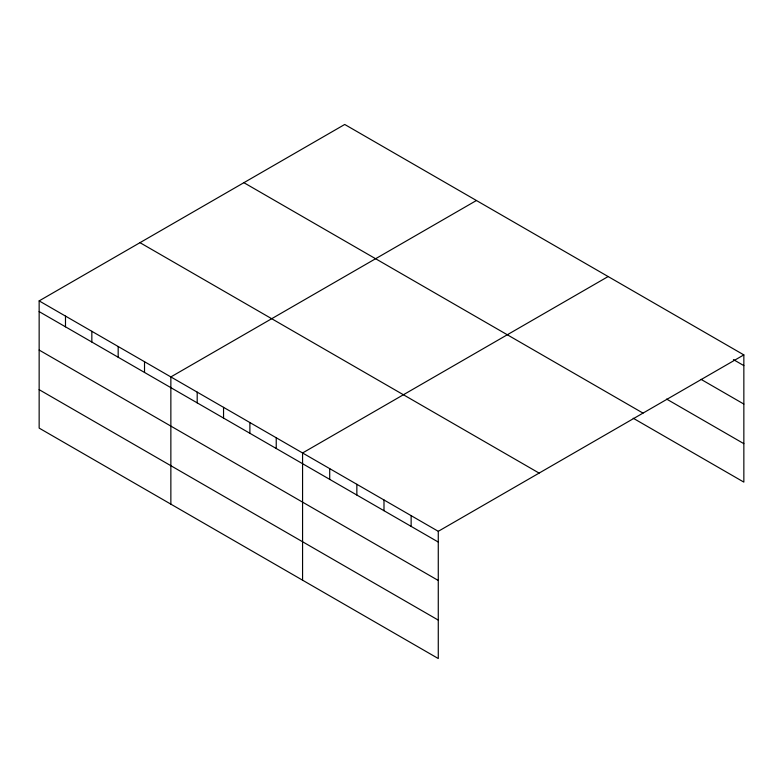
<?xml version="1.0" encoding="UTF-8"?>
<svg xmlns="http://www.w3.org/2000/svg" width="783" height="783" viewBox="0 0 783 783"><rect width="100%" height="100%" fill="white"/><g stroke="black" fill="none" stroke-linecap="round" stroke-linejoin="round"><path stroke-width="1.17" d="M438.274 580.487L438.274 531.314L39.15 300.887L39.15 428.105L438.274 658.532L438.274 580.487L39.15 350.06M633.202 418.23L743.85 482.113L743.85 354.895L344.726 124.468L39.15 300.887M476.436 200.507L170.86 376.926L170.86 504.144M608.146 276.546L302.571 452.975L302.571 580.193M438.274 531.314L743.85 354.895M733.407 359.593L743.85 365.622M701.049 379.354L743.85 404.067M666.607 399.076L743.85 443.667M243.885 182.684L643.009 413.111M139.991 242.671L539.115 473.098M39.15 311.614L438.274 542.051M39.15 389.66L438.274 620.097M411.134 515.645L411.134 526.382M383.993 499.975L383.993 510.712M356.852 484.305L356.852 495.042M329.712 468.645L329.712 479.372M276.233 437.766L276.233 448.493M249.885 422.556L249.885 433.283M223.547 407.346L223.547 418.073M197.199 392.136L197.199 402.863M144.522 361.717L144.522 372.454M118.174 346.507L118.174 357.244M91.836 331.307L91.836 342.034M65.488 316.097L65.488 326.824"/></g></svg>
